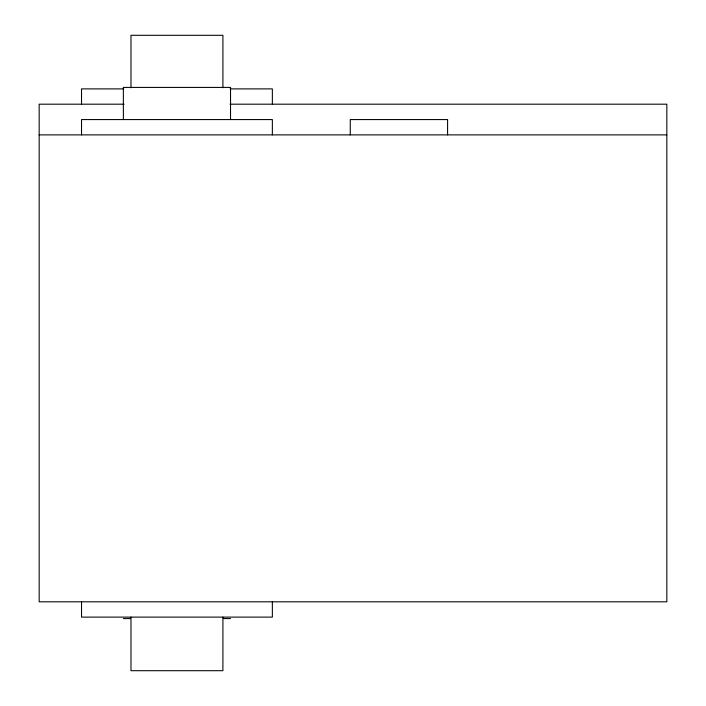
<?xml version="1.0" encoding="UTF-8"?>
<svg xmlns="http://www.w3.org/2000/svg" width="706" height="706" viewBox="0 0 706 706"><rect width="100%" height="100%" fill="white"/><g stroke="black" fill="none" stroke-linecap="round" stroke-linejoin="round"><path stroke-width="1.06" d="M123.779 88.885L81.525 88.885L81.525 104.188M230.112 88.885L272.357 88.885L272.357 104.188M124.106 104.188L39.165 104.188L39.165 601.812L666.835 601.812L666.835 104.188L230.006 104.188M39.165 134.881L666.835 134.881M123.365 618.58L130.539 618.58M223.352 618.58L230.527 618.58M447.586 134.881L447.586 119.57L350.264 119.57L350.264 134.881M272.357 134.881L272.357 119.57L81.525 119.57L81.525 134.881M272.357 601.812L272.357 617.115L81.525 617.115L81.525 601.812M230.527 119.57L230.527 87.42L123.365 87.42L123.365 119.57M222.911 87.791L222.911 35.3L130.981 35.3L130.981 87.791M222.911 617.115L222.911 670.7L130.981 670.7L130.981 617.115"/></g></svg>
